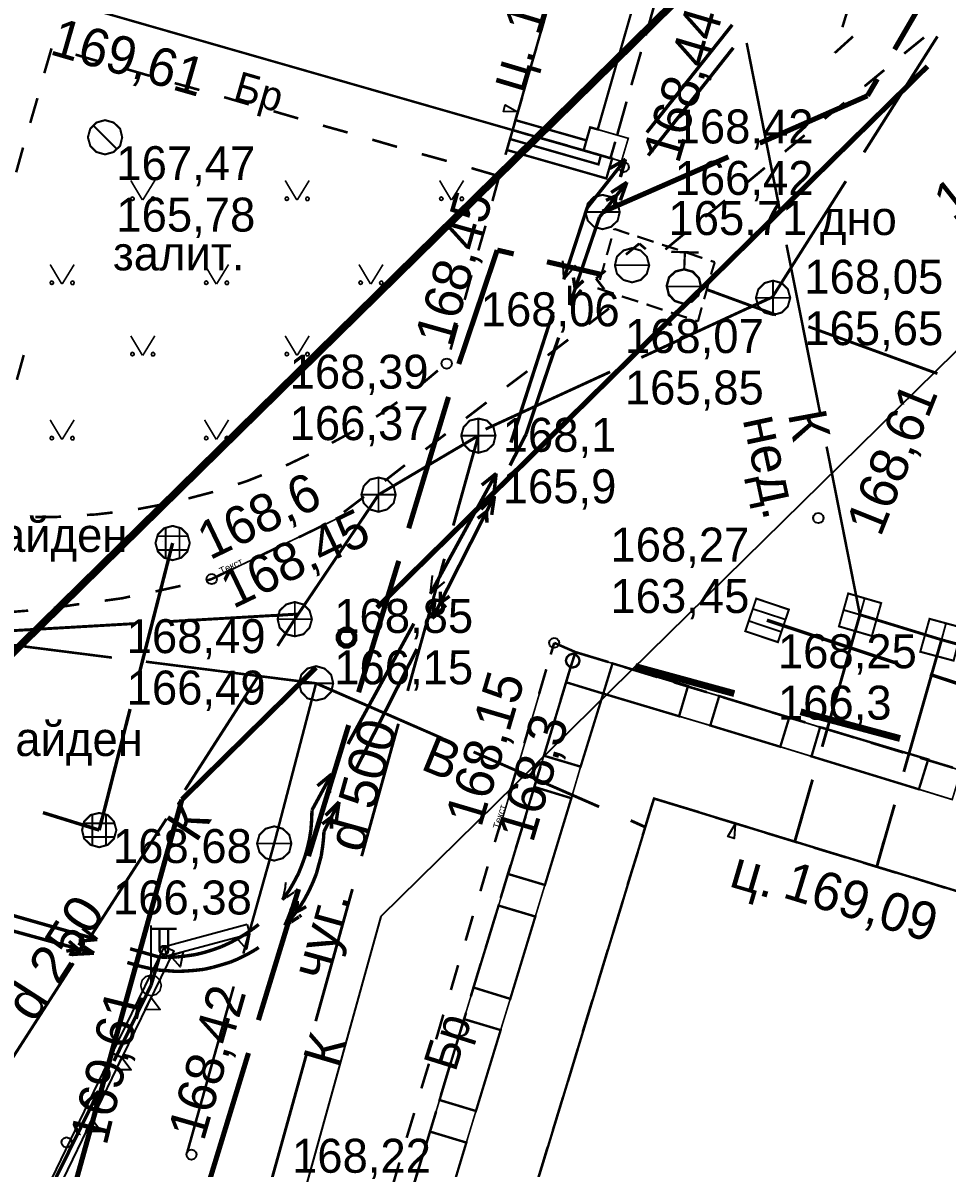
# Model space of a CAD drawing. Extents: x -2634 to -2115, y -2142 to -1393.
# Drawn here: x -2283.13 to -2256.2, y -1716.02 to -1682.63 of the extents above; entities that cross this region are included whole.
import ezdxf

# ---------------------------------------------------------------- set-up
doc = ezdxf.new("R2010")
doc.units = 0
doc.header["$MEASUREMENT"] = 0
for name, color, linetype in [('500_Геодез-Пункты_гео', 7, 'Continuous'), ('500_Дополн-Бордюры__п', 7, 'Continuous'), ('500_Дополн-Ступени__л', 7, 'Continuous'), ('500_Дороги-Проезжие_ч', 7, 'Continuous'), ('500_Линии_-Фонари_час', 7, 'Continuous'), ('500_Линии_-Электрокаб', 7, 'Continuous'), ('500_Объект-Опоры', 7, 'Continuous'), ('500_Растит-Газоны__са', 7, 'Continuous'), ('500_Рельеф-Высотные_о', 7, 'Continuous'), ('500_Рельеф-Подпорные_', 7, 'Continuous'), ('500_Строен-Дополнения', 7, 'Continuous'), ('500_Строен-Здания', 7, 'Continuous'), ('500_Строен-Отмостка_з', 7, 'Continuous'), ('500_Трубоп-Водопровод', 7, 'Continuous'), ('500_Трубоп-Канализаци', 7, 'Continuous'), ('500_Трубоп-Смотровые_', 7, 'Continuous'), ('500_Трубоп-Сооружения', 7, 'Continuous'), ('Красные_ли-Красные_ли', 7, 'Continuous'), ('Красные_ли-Линии_регу', 7, 'Continuous'), ('Красные_ли-Оси_улиц_к', 7, 'Continuous')]:
    doc.layers.add(name, color=color, linetype=linetype)
doc.styles.add('TARIAL', font='Arial')

# ---------------------------------------------------------------- blocks, each defined once
blk = doc.blocks.new('block_25')
at = {"layer": '500_Растит-Газоны__са', "color": 0, "const_width": 0.05}
for points in [[(2.35, 3.02), (2.69, 2.45)], [(2.7, 2.45), (3.05, 3.02)], [(0, 0.57), (0.34, 0)], [(0.35, 0), (0.7, 0.57)]]:
    blk.add_lwpolyline(points, dxfattribs=at)
for points in [[(2.4, 2.54), (2.42, 2.53), (2.44, 2.51), (2.45, 2.49), (2.44, 2.46), (2.42, 2.45), (2.4, 2.44), (2.37, 2.45), (2.36, 2.46), (2.35, 2.49), (2.36, 2.51), (2.37, 2.53)], [(3, 2.54), (3.02, 2.53), (3.04, 2.51), (3.05, 2.49), (3.04, 2.46), (3.02, 2.44), (3, 2.44), (2.97, 2.44), (2.96, 2.46), (2.95, 2.49), (2.96, 2.51), (2.97, 2.53)], [(0.05, 0.09), (0.07, 0.08), (0.09, 0.06), (0.1, 0.04), (0.09, 0.01), (0.07, 0), (0.05, -0.01), (0.02, 0), (0.01, 0.01), (0, 0.04), (0.01, 0.06), (0.02, 0.08)], [(0.65, 0.09), (0.68, 0.08), (0.69, 0.06), (0.7, 0.04), (0.69, 0.01), (0.68, -0.01), (0.65, -0.01), (0.63, -0.01), (0.61, 0.01), (0.6, 0.04), (0.61, 0.06), (0.63, 0.08)]]:
    blk.add_lwpolyline(points, close=True, dxfattribs=at)

msp = doc.modelspace()

# ---------------------------------------------------------------- linework, layer by layer
at = {"layer": '500_Геодез-Пункты_гео', "color": 0, "const_width": 0.07}
msp.add_lwpolyline([(-2267.11, -1701.03), (-2267.01, -1701.06), (-2266.94, -1701.13), (-2266.91, -1701.23), (-2266.94, -1701.33), (-2267.01, -1701.4), (-2267.11, -1701.43), (-2267.21, -1701.4), (-2267.28, -1701.33), (-2267.31, -1701.23), (-2267.28, -1701.13), (-2267.21, -1701.06)], close=True, dxfattribs=at)
at = {"layer": '500_Дополн-Бордюры__п', "color": 1, "const_width": 0.075}
for points in [[(-2259.03, -1682.04), (-2259.25, -1682.76)], [(-2259.47, -1683.51), (-2258.94, -1683.03)], [(-2257.45, -1683.53), (-2256.87, -1683.06)], [(-2282.3, -1683.38), (-2282.51, -1684.1)], [(-2259.46, -1683.48), (-2259.47, -1683.51)], [(-2280.88, -1683.77), (-2281.6, -1683.56)], [(-2279.43, -1684.18), (-2280.16, -1683.97)], [(-2258.6, -1684.48), (-2258.03, -1684.01)], [(-2277.99, -1684.59), (-2278.71, -1684.39)], [(-2258.61, -1684.48), (-2258.6, -1684.48)], [(-2282.71, -1684.83), (-2282.92, -1685.55)], [(-2276.55, -1685.01), (-2277.27, -1684.8)], [(-2259.77, -1685.43), (-2259.19, -1684.96)], [(-2275.11, -1685.42), (-2275.83, -1685.21)], [(-2273.67, -1685.83), (-2274.39, -1685.63)], [(-2268.86, -1685.76), (-2269.07, -1686.48)], [(-2272.23, -1686.25), (-2272.95, -1686.04)], [(-2260.93, -1686.39), (-2260.35, -1685.91)], [(-2283.13, -1686.27), (-2283.33, -1686.99)], [(-2270.78, -1686.66), (-2271.51, -1686.46)], [(-2269.34, -1687.08), (-2270.06, -1686.87)], [(-2262.09, -1687.34), (-2261.51, -1686.86)], [(-2269.25, -1687.1), (-2269.45, -1687.83)], [(-2263.25, -1688.29), (-2262.67, -1687.81)], [(-2269.65, -1688.55), (-2269.86, -1689.27)], [(-2264.41, -1689.24), (-2263.83, -1688.76)], [(-2265.56, -1689.39), (-2265.17, -1689.07)], [(-2265.17, -1689.07), (-2264.98, -1689.23)], [(-2266.43, -1690.09), (-2266.15, -1689.86)], [(-2270.06, -1689.99), (-2270.26, -1690.71)], [(-2266.19, -1690.4), (-2266.43, -1690.09)], [(-2266.65, -1691.42), (-2266.05, -1690.96)], [(-2270.47, -1691.44), (-2270.67, -1692.16)], [(-2267.84, -1692.33), (-2267.24, -1691.87)], [(-2283.11, -1692.32), (-2283.31, -1693.04)], [(-2271.04, -1692.77), (-2271.61, -1693.25)], [(-2269.03, -1693.24), (-2268.43, -1692.79)], [(-2272.22, -1693.69), (-2272.58, -1693.95)], [(-2270.22, -1694.16), (-2269.62, -1693.7)], [(-2272.58, -1693.95), (-2272.84, -1694.12)], [(-2273.47, -1694.52), (-2273.54, -1694.56)], [(-2273.54, -1694.56), (-2274.13, -1694.88)], [(-2271.4, -1695.07), (-2270.81, -1694.62)], [(-2274.8, -1695.22), (-2275.47, -1695.54)], [(-2272.59, -1695.99), (-2272, -1695.53)], [(-2276.17, -1695.82), (-2276.62, -1696)], [(-2276.62, -1696), (-2276.87, -1696.08)], [(-2277.7, -1696.34), (-2278.31, -1696.5)], [(-2277.59, -1696.31), (-2277.7, -1696.34)], [(-2273.78, -1696.9), (-2273.19, -1696.45)], [(-2279.04, -1696.67), (-2279.78, -1696.81)], [(-2282.17, -1697.04), (-2282.77, -1697.04)], [(-2282.02, -1697.03), (-2282.17, -1697.04)], [(-2281.04, -1696.97), (-2281.27, -1696.98)], [(-2280.52, -1696.91), (-2281.04, -1696.97)], [(-2275.09, -1697.63), (-2274.41, -1697.3)], [(-2276.44, -1698.28), (-2275.76, -1697.95)], [(-2277.8, -1698.9), (-2277.63, -1698.85)], [(-2277.63, -1698.85), (-2277.12, -1698.6)], [(-2279.27, -1699.21), (-2278.54, -1699.05)], [(-2280.75, -1699.48), (-2280.24, -1699.41)], [(-2280.24, -1699.41), (-2280.01, -1699.36)], [(-2283.72, -1699.83), (-2282.98, -1699.77)], [(-2282.23, -1699.69), (-2281.49, -1699.58)], [(-2267.65, -1700.71), (-2267.75, -1701.05)], [(-2267.66, -1700.77), (-2267.65, -1700.71)], [(-2267.03, -1700.98), (-2267.65, -1700.71)], [(-2267.65, -1700.71), (-2267.33, -1700.85)], [(-2268.09, -1702.2), (-2267.88, -1701.48)], [(-2268.52, -1703.64), (-2268.31, -1702.92)], [(-2268.95, -1705.08), (-2268.73, -1704.36)], [(-2269.38, -1706.52), (-2269.16, -1705.8)], [(-2269.8, -1707.95), (-2269.59, -1707.23)], [(-2270.23, -1709.39), (-2270.02, -1708.67)], [(-2270.66, -1710.83), (-2270.45, -1710.11)], [(-2271.09, -1712.27), (-2270.88, -1711.55)], [(-2271.52, -1713.7), (-2271.3, -1712.98)], [(-2271.95, -1715.14), (-2271.73, -1714.42)], [(-2272.37, -1716.58), (-2272.16, -1715.86)]]:
    msp.add_lwpolyline(points, dxfattribs=at)
at = {"layer": '500_Дополн-Бордюры__п', "color": 0, "const_width": 0.07}
for points in [[(-2265.95, -1701.31), (-2263.75, -1701.97), (-2264.01, -1702.85), (-2266.22, -1702.19)], [(-2266.88, -1704.32), (-2267.95, -1704), (-2267.3, -1701.86), (-2266.22, -1702.19)], [(-2260.8, -1702.89), (-2261.06, -1703.74), (-2263.1, -1703.12), (-2262.84, -1702.26)], [(-2259.9, -1703.17), (-2256.75, -1704.11), (-2257.02, -1704.98), (-2260.15, -1704.02)], [(-2268.99, -1707.45), (-2268.23, -1704.91), (-2267.15, -1705.24), (-2267.92, -1707.77)], [(-2268.93, -1711.09), (-2270, -1710.76), (-2269.27, -1708.37), (-2268.2, -1708.69)], [(-2269.93, -1714.36), (-2270.99, -1714.04), (-2270.28, -1711.68), (-2269.21, -1712)], [(-2270.88, -1717.5), (-2271.94, -1717.18), (-2271.27, -1714.96), (-2270.21, -1715.28)]]:
    msp.add_lwpolyline(points, close=True, dxfattribs=at)
at = {"layer": '500_Дополн-Ступени__л', "color": 0, "const_width": 0.07}
for points in [[(-2266.71, -1686.06), (-2268.78, -1685.47), (-2268.86, -1685.76), (-2266.79, -1686.35)], [(-2268.86, -1685.76), (-2266.29, -1686.5), (-2266.36, -1686.76), (-2268.94, -1686.02)], [(-2266.29, -1686.5), (-2265.96, -1686.59), (-2266.13, -1687.17), (-2269.03, -1686.34), (-2268.94, -1686.02), (-2266.36, -1686.76)]]:
    msp.add_lwpolyline(points, close=True, dxfattribs=at)
at = {"layer": '500_Линии_-Фонари_час', "color": 0, "const_width": 0.065}
for points in [[(-2279.4, -1710.7), (-2279.4, -1708.95)], [(-2278.65, -1709.05), (-2279.4, -1709.05)], [(-2279.15, -1709.7), (-2279.15, -1709.05)], [(-2278.9, -1709.7), (-2278.9, -1709.05)], [(-2279.15, -1709.67), (-2279.15, -1709.55)], [(-2278.9, -1709.67), (-2278.9, -1709.55)], [(-2278.9, -1709.67), (-2278.9, -1709.55)], [(-2279.15, -1709.65), (-2279.15, -1709.65)]]:
    msp.add_lwpolyline(points, dxfattribs=at)
at = {"layer": '500_Линии_-Фонари_час', "color": 0, "const_width": 0.07}
msp.add_lwpolyline([(-2279.15, -1709.67), (-2279.13, -1709.61), (-2279.08, -1709.56), (-2279.02, -1709.55), (-2278.96, -1709.56), (-2278.91, -1709.61), (-2278.9, -1709.67), (-2278.91, -1709.74), (-2278.96, -1709.78), (-2279.02, -1709.8), (-2279.08, -1709.78), (-2279.13, -1709.74)], close=True, dxfattribs=at)
at = {"layer": '500_Линии_-Электрокаб', "color": 1}
for points, const_width in [([(-2264.95, -1685.83), (-2262.46, -1682.69)], 0.1), ([(-2266.69, -1688.03), (-2265.57, -1686.61)], 0.1), ([(-2266.03, -1686.88), (-2265.57, -1686.61)], 0.1), ([(-2265.72, -1687.13), (-2265.57, -1686.61)], 0.1), ([(-2267.37, -1690.11), (-2266.69, -1688.03)], 0.1), ([(-2267.37, -1690.11), (-2267.4, -1689.57)], 0.06), ([(-2267.37, -1690.11), (-2267.02, -1689.7)], 0.06), ([(-2268.91, -1694.87), (-2267.68, -1691.06)], 0.1), ([(-2271.26, -1699.28), (-2269.34, -1695.77)], 0.1), ([(-2269.76, -1696.11), (-2269.34, -1695.77)], 0.1), ([(-2269.4, -1696.3), (-2269.34, -1695.77)], 0.1), ([(-2271.26, -1699.28), (-2271.2, -1698.74)], 0.06), ([(-2271.26, -1699.28), (-2270.84, -1698.93)], 0.06), ([(-2273.66, -1703.66), (-2271.74, -1700.15)], 0.1), ([(-2274.71, -1705.59), (-2274.14, -1704.54)], 0.1), ([(-2274.55, -1704.88), (-2274.14, -1704.54)], 0.1), ([(-2274.2, -1705.08), (-2274.14, -1704.54)], 0.1), ([(-2274.74, -1706.16), (-2274.72, -1705.89)], 0.1), ([(-2274.72, -1705.89), (-2274.71, -1705.63)], 0.1), ([(-2274.71, -1705.63), (-2274.71, -1705.59)], 0.1), ([(-2274.78, -1706.42), (-2274.74, -1706.16)], 0.1), ([(-2274.84, -1706.68), (-2274.78, -1706.42)], 0.1), ([(-2274.91, -1706.93), (-2274.84, -1706.68)], 0.1), ([(-2275.1, -1707.43), (-2275, -1707.18)], 0.1), ([(-2275, -1707.18), (-2274.91, -1706.93)], 0.1), ([(-2275.22, -1707.66), (-2275.1, -1707.43)], 0.1), ([(-2275.54, -1708.09), (-2275.48, -1707.81)], 0.06), ([(-2275.5, -1708.11), (-2275.35, -1707.89)], 0.1), ([(-2275.49, -1707.82), (-2275.47, -1707.69)], 0.06), ([(-2275.35, -1707.89), (-2275.22, -1707.66)], 0.1), ([(-2275.22, -1707.97), (-2275.12, -1707.89)], 0.06), ([(-2275.57, -1708.2), (-2275.5, -1708.11)], 0.1), ([(-2275.57, -1708.2), (-2275.54, -1708.09)], 0.06), ([(-2275.57, -1708.2), (-2275.47, -1708.14)], 0.06), ([(-2275.46, -1708.14), (-2275.23, -1707.98)], 0.06), ([(-2284.82, -1708.26), (-2280.97, -1709.36)], 0.1), ([(-2276.43, -1709.05), (-2276.26, -1708.92)], 0.1), ([(-2281.4, -1709.03), (-2280.97, -1709.36)], 0.1), ([(-2276.88, -1709.34), (-2276.65, -1709.2)], 0.1), ([(-2276.65, -1709.2), (-2276.43, -1709.05)], 0.1), ([(-2281.51, -1709.41), (-2280.97, -1709.36)], 0.1), ([(-2277.6, -1709.66), (-2277.35, -1709.57)], 0.1), ([(-2277.35, -1709.57), (-2277.11, -1709.46)], 0.1), ([(-2277.11, -1709.46), (-2276.88, -1709.34)], 0.1), ([(-2280.01, -1709.63), (-2279.17, -1709.87)], 0.1), ([(-2279.4, -1710.7), (-2279.15, -1709.85)], 0.1), ([(-2279.15, -1709.85), (-2279.29, -1710.33)], 0.06), ([(-2279.17, -1709.87), (-2278.91, -1709.88)], 0.1), ([(-2278.91, -1709.88), (-2278.64, -1709.87)], 0.1), ([(-2278.64, -1709.87), (-2278.38, -1709.84)], 0.1), ([(-2278.38, -1709.84), (-2278.11, -1709.8)], 0.1), ([(-2278.11, -1709.8), (-2277.86, -1709.74)], 0.1), ([(-2277.86, -1709.74), (-2277.6, -1709.66)], 0.1), ([(-2280.48, -1712.9), (-2279.4, -1710.7)], 0.1), ([(-2282.7, -1717.38), (-2280.93, -1713.79)], 0.1), ([(-2281.33, -1714.15), (-2280.93, -1713.79)], 0.1), ([(-2280.97, -1714.33), (-2280.93, -1713.79)], 0.1)]:
    msp.add_lwpolyline(points, dxfattribs=dict(at, const_width=const_width))
at = {"layer": '500_Линии_-Электрокаб', "color": 12, "const_width": 0.1}
for points in [[(-2264.91, -1686.5), (-2262.43, -1683.36)], [(-2266.33, -1688.3), (-2265.53, -1687.28)], [(-2265.99, -1687.58), (-2265.53, -1687.28)], [(-2265.72, -1687.81), (-2265.53, -1687.28)], [(-2266.14, -1687.81), (-2265.84, -1687.67)], [(-2265.9, -1688), (-2265.84, -1687.67)], [(-2267.2, -1690.86), (-2266.33, -1688.3)], [(-2267.04, -1690.38), (-2267.09, -1690.06)], [(-2267.04, -1690.38), (-2266.8, -1690.15)], [(-2267.2, -1690.86), (-2267.2, -1690.3)], [(-2267.2, -1690.86), (-2266.86, -1690.42)], [(-2268.47, -1694.63), (-2267.52, -1691.81)], [(-2268.94, -1695.54), (-2268.47, -1694.63)], [(-2271.2, -1700), (-2269.39, -1696.43)], [(-2269.78, -1696.82), (-2269.39, -1696.43)], [(-2269.47, -1696.98), (-2269.39, -1696.43)], [(-2269.88, -1697.08), (-2269.62, -1696.88)], [(-2269.61, -1697.21), (-2269.62, -1696.88)], [(-2270.97, -1699.54), (-2270.97, -1699.22)], [(-2271.2, -1700), (-2271.12, -1699.45)], [(-2270.97, -1699.55), (-2270.7, -1699.35)], [(-2271.2, -1700), (-2270.8, -1699.61)], [(-2273.46, -1704.46), (-2271.65, -1700.89)], [(-2274.36, -1706.21), (-2273.92, -1705.35)], [(-2274.31, -1705.74), (-2273.92, -1705.35)], [(-2274, -1705.9), (-2273.92, -1705.35)], [(-2274.41, -1705.99), (-2274.14, -1705.79)], [(-2274.14, -1706.13), (-2274.14, -1705.79)], [(-2274.37, -1706.4), (-2274.36, -1706.21)], [(-2274.4, -1706.66), (-2274.37, -1706.4)], [(-2274.44, -1706.93), (-2274.4, -1706.66)], [(-2274.58, -1707.44), (-2274.51, -1707.18)], [(-2274.51, -1707.18), (-2274.44, -1706.93)], [(-2274.68, -1707.69), (-2274.58, -1707.44)], [(-2274.79, -1707.93), (-2274.68, -1707.69)], [(-2275.14, -1708.33), (-2275.14, -1708.24)], [(-2275.05, -1708.39), (-2274.91, -1708.16)], [(-2274.91, -1708.16), (-2274.79, -1707.93)], [(-2275.42, -1708.77), (-2275.32, -1708.51)], [(-2275.33, -1708.52), (-2275.3, -1708.44)], [(-2275.21, -1708.61), (-2275.05, -1708.39)], [(-2275.17, -1708.56), (-2275.14, -1708.33)], [(-2275.17, -1708.56), (-2274.96, -1708.45)], [(-2274.96, -1708.45), (-2274.88, -1708.4)], [(-2284.92, -1708.7), (-2281.06, -1709.76)], [(-2275.5, -1708.95), (-2275.42, -1708.77)], [(-2275.5, -1708.95), (-2275.37, -1708.81)], [(-2275.5, -1708.95), (-2275.33, -1708.85)], [(-2275.37, -1708.81), (-2275.21, -1708.61)], [(-2275.32, -1708.85), (-2275.09, -1708.7)], [(-2275.08, -1708.69), (-2275.02, -1708.65)], [(-2281.79, -1709.41), (-2281.54, -1709.63)], [(-2281.52, -1709.46), (-2281.06, -1709.76)], [(-2281.87, -1709.7), (-2281.54, -1709.63)], [(-2281.62, -1709.79), (-2281.06, -1709.76)], [(-2277.09, -1710.02), (-2276.85, -1709.92)], [(-2276.85, -1709.92), (-2276.61, -1709.8)], [(-2276.61, -1709.8), (-2276.38, -1709.67)], [(-2276.38, -1709.67), (-2276.26, -1709.59)], [(-2280.09, -1710.03), (-2279.71, -1710.14)], [(-2279.71, -1710.14), (-2279.45, -1710.2)], [(-2279.45, -1710.2), (-2279.19, -1710.25)], [(-2279.19, -1710.25), (-2278.92, -1710.27)], [(-2278.13, -1710.26), (-2277.86, -1710.23)], [(-2277.86, -1710.23), (-2277.6, -1710.17)], [(-2277.6, -1710.17), (-2277.35, -1710.1)], [(-2277.35, -1710.1), (-2277.09, -1710.02)], [(-2278.92, -1710.27), (-2278.66, -1710.29)], [(-2278.66, -1710.29), (-2278.39, -1710.28)], [(-2278.39, -1710.28), (-2278.13, -1710.26)]]:
    msp.add_lwpolyline(points, dxfattribs=at)
at = {"layer": '500_Объект-Опоры', "color": 0, "const_width": 0.05}
for points in [[(-2265.69, -1686.67), (-2265.49, -1686), (-2266.6, -1685.68), (-2266.79, -1686.35)], [(-2267.03, -1700.98), (-2265.95, -1701.31), (-2266.22, -1702.19), (-2267.3, -1701.86)], [(-2263.1, -1703.12), (-2264.01, -1702.85), (-2263.75, -1701.99), (-2262.84, -1702.26)], [(-2260.15, -1704.02), (-2261.06, -1703.74), (-2260.8, -1702.89), (-2259.9, -1703.17)], [(-2267.95, -1704), (-2266.88, -1704.32), (-2267.15, -1705.24), (-2268.23, -1704.91), (-2268.19, -1704.78)], [(-2257.02, -1704.98), (-2256.76, -1704.14), (-2255.79, -1704.43), (-2256.05, -1705.28)], [(-2268.99, -1707.45), (-2267.92, -1707.77), (-2268.2, -1708.69), (-2269.27, -1708.37)], [(-2270, -1710.76), (-2268.93, -1711.09), (-2269.21, -1712), (-2270.28, -1711.68)], [(-2270.99, -1714.04), (-2269.93, -1714.36), (-2270.21, -1715.28), (-2271.27, -1714.96)]]:
    msp.add_lwpolyline(points, close=True, dxfattribs=at)
at = {"layer": '500_Объект-Опоры', "color": 1, "const_width": 0.05}
msp.add_lwpolyline([(-2279.4, -1710.4), (-2279.25, -1710.44), (-2279.14, -1710.55), (-2279.1, -1710.7), (-2279.14, -1710.85), (-2279.25, -1710.96), (-2279.4, -1711), (-2279.55, -1710.96), (-2279.66, -1710.85), (-2279.7, -1710.7), (-2279.66, -1710.55), (-2279.55, -1710.44)], close=True, dxfattribs=at)
at = {"layer": '500_Рельеф-Высотные_о', "color": 0}
for points in [[(-2268.72, -1685.23), (-2269.13, -1685.22), (-2269.08, -1685.02)], [(-2265.62, -1686.69), (-2265.55, -1686.71), (-2265.49, -1686.76), (-2265.47, -1686.84), (-2265.49, -1686.91), (-2265.55, -1686.97), (-2265.62, -1686.99), (-2265.7, -1686.97), (-2265.75, -1686.91), (-2265.77, -1686.84), (-2265.75, -1686.76), (-2265.7, -1686.71)], [(-2270.78, -1692.42), (-2270.71, -1692.44), (-2270.65, -1692.49), (-2270.63, -1692.57), (-2270.65, -1692.64), (-2270.71, -1692.7), (-2270.78, -1692.72), (-2270.86, -1692.7), (-2270.91, -1692.64), (-2270.93, -1692.57), (-2270.91, -1692.49), (-2270.86, -1692.44)], [(-2259.95, -1696.92), (-2259.88, -1696.94), (-2259.82, -1697), (-2259.8, -1697.07), (-2259.82, -1697.15), (-2259.88, -1697.2), (-2259.95, -1697.22), (-2260.03, -1697.2), (-2260.08, -1697.15), (-2260.1, -1697.07), (-2260.08, -1697), (-2260.03, -1696.94)], [(-2277.63, -1698.7), (-2277.56, -1698.72), (-2277.5, -1698.78), (-2277.48, -1698.85), (-2277.5, -1698.93), (-2277.56, -1698.98), (-2277.63, -1699), (-2277.71, -1698.98), (-2277.76, -1698.93), (-2277.78, -1698.85), (-2277.76, -1698.78), (-2277.71, -1698.72)], [(-2267.65, -1700.56), (-2267.57, -1700.58), (-2267.52, -1700.64), (-2267.5, -1700.71), (-2267.52, -1700.79), (-2267.57, -1700.84), (-2267.65, -1700.86), (-2267.72, -1700.84), (-2267.78, -1700.79), (-2267.8, -1700.71), (-2267.78, -1700.64), (-2267.72, -1700.58)], [(-2262.38, -1706), (-2262.4, -1706.41), (-2262.59, -1706.36)], [(-2281.86, -1715.12), (-2281.79, -1715.15), (-2281.73, -1715.2), (-2281.71, -1715.27), (-2281.73, -1715.35), (-2281.79, -1715.4), (-2281.86, -1715.42), (-2281.94, -1715.4), (-2281.99, -1715.35), (-2282.01, -1715.27), (-2281.99, -1715.2), (-2281.94, -1715.15)], [(-2278.22, -1715.48), (-2278.15, -1715.5), (-2278.09, -1715.56), (-2278.07, -1715.63), (-2278.09, -1715.71), (-2278.15, -1715.76), (-2278.22, -1715.78), (-2278.3, -1715.76), (-2278.35, -1715.71), (-2278.37, -1715.63), (-2278.35, -1715.56), (-2278.3, -1715.5)]]:
    msp.add_lwpolyline(points, close=True, dxfattribs=at)
at = {"layer": '500_Рельеф-Высотные_о', "color": 0, "const_width": 0.05}
for points in [[(-2277.35, -1698.72), (-2273.57, -1696.89)], [(-2269.25, -1706.15), (-2268.06, -1702.12)]]:
    msp.add_lwpolyline(points, dxfattribs=at)
at = {"layer": '500_Рельеф-Подпорные_', "color": 0}
for points in [[(-2276.6, -1708.91), (-2276.53, -1709.2), (-2278.93, -1709.85), (-2279.01, -1709.56)], [(-2276.53, -1709.2), (-2276.62, -1709.64), (-2276.91, -1709.31)], [(-2279.01, -1709.56), (-2278.74, -1709.69), (-2280.25, -1712.8), (-2280.52, -1712.67)], [(-2278.46, -1709.72), (-2278.55, -1710.16), (-2278.84, -1709.83)], [(-2279.4, -1711.05), (-2279.13, -1711.4), (-2279.57, -1711.41)], [(-2280.52, -1712.67), (-2280.25, -1712.8), (-2282.84, -1718.16), (-2283.11, -1718.03)], [(-2280.25, -1712.8), (-2279.98, -1713.16), (-2280.42, -1713.16)], [(-2281.12, -1714.6), (-2280.85, -1714.96), (-2281.3, -1714.96)]]:
    msp.add_lwpolyline(points, close=True, dxfattribs=at)
at = {"layer": '500_Строен-Дополнения', "color": 0, "const_width": 0.07}
msp.add_lwpolyline([(-2268.78, -1685.47), (-2263.26, -1666.25), (-2260.97, -1666.9), (-2261.15, -1667.52), (-2261.37, -1667.46), (-2261.56, -1668.13), (-2261.34, -1668.19), (-2263.04, -1674.11), (-2263.26, -1674.05), (-2263.45, -1674.72), (-2263.23, -1674.79), (-2264.68, -1679.84), (-2264.9, -1679.78), (-2265.1, -1680.45), (-2264.88, -1680.51), (-2266.38, -1685.74), (-2266.6, -1685.68), (-2266.71, -1686.06)], close=True, dxfattribs=at)
at = {"layer": '500_Строен-Здания', "color": 0, "const_width": 0.07}
for points in [[(-2283.25, -1681.63), (-2277.89, -1662.97), (-2262.9, -1655.62), (-2260.22, -1655.67), (-2268.86, -1685.76)], [(-2305.69, -1839.75), (-2296.43, -1809.31), (-2296.37, -1809.15), (-2273.6, -1734.35), (-2264.74, -1705.25), (-2250.02, -1709.75), (-2170.67, -1734), (-2204.78, -1846.48), (-2205.99, -1850.46), (-2211.31, -1867.98)]]:
    msp.add_lwpolyline(points, close=True, dxfattribs=at)
at = {"layer": '500_Строен-Здания', "color": 0, "const_width": 0.075}
for points in [[(-2268.03, -1682.88), (-2267.76, -1681.91)], [(-2264.71, -1682.04), (-2264.98, -1683)], [(-2268.45, -1684.32), (-2268.17, -1683.36)], [(-2265.12, -1683.48), (-2265.4, -1684.45)], [(-2268.86, -1685.76), (-2268.58, -1684.8)], [(-2265.54, -1684.93), (-2265.81, -1685.89)], [(-2268.86, -1685.76), (-2268.73, -1685.29)], [(-2268.68, -1685.81), (-2268.86, -1685.76)], [(-2268.86, -1685.76), (-2268.38, -1685.9)], [(-2267.24, -1686.22), (-2268.2, -1685.95)], [(-2266.01, -1686.58), (-2265.87, -1686.1)], [(-2266.01, -1686.58), (-2266.76, -1686.36)], [(-2266.01, -1686.58), (-2266.48, -1686.44)], [(-2265.95, -1686.37), (-2266.01, -1686.58)], [(-2267.03, -1700.98), (-2267.18, -1701.45)], [(-2267.03, -1700.98), (-2266.07, -1701.27)], [(-2267.03, -1700.98), (-2266.57, -1701.12)], [(-2267.47, -1702.41), (-2267.18, -1701.45)], [(-2265.59, -1701.42), (-2264.64, -1701.71)], [(-2264.16, -1701.86), (-2263.2, -1702.15)], [(-2262.72, -1702.3), (-2261.77, -1702.59)], [(-2267.9, -1703.84), (-2267.61, -1702.88)], [(-2261.29, -1702.74), (-2260.33, -1703.03)], [(-2259.86, -1703.18), (-2258.9, -1703.47)], [(-2258.42, -1703.62), (-2257.47, -1703.91)], [(-2256.99, -1704.06), (-2256.03, -1704.35)], [(-2268.34, -1705.28), (-2268.05, -1704.32)], [(-2265.07, -1706.32), (-2264.78, -1705.37)], [(-2264.74, -1705.25), (-2264.89, -1705.73)], [(-2264.74, -1705.25), (-2264.28, -1705.39)], [(-2264.38, -1705.36), (-2263.42, -1705.65)], [(-2268.77, -1706.71), (-2268.48, -1705.76)], [(-2262.95, -1705.8), (-2261.99, -1706.09)], [(-2261.51, -1706.24), (-2260.56, -1706.53)], [(-2265.51, -1707.76), (-2265.21, -1706.8)], [(-2260.08, -1706.68), (-2259.12, -1706.97)], [(-2269.21, -1708.15), (-2268.92, -1707.19)], [(-2258.64, -1707.12), (-2257.69, -1707.41)], [(-2257.21, -1707.55), (-2256.25, -1707.85)], [(-2265.94, -1709.19), (-2265.65, -1708.24)], [(-2269.64, -1709.58), (-2269.35, -1708.63)], [(-2266.38, -1710.63), (-2266.09, -1709.67)], [(-2270.08, -1711.02), (-2269.79, -1710.06)], [(-2266.82, -1712.06), (-2266.53, -1711.11)], [(-2270.51, -1712.45), (-2270.22, -1711.5)], [(-2267.25, -1713.5), (-2266.96, -1712.54)], [(-2270.95, -1713.89), (-2270.66, -1712.93)], [(-2267.69, -1714.93), (-2267.4, -1713.98)], [(-2271.38, -1715.33), (-2271.09, -1714.37)], [(-2268.13, -1716.37), (-2267.84, -1715.41)], [(-2271.82, -1716.76), (-2271.53, -1715.8)]]:
    msp.add_lwpolyline(points, dxfattribs=at)
at = {"layer": '500_Трубоп-Водопровод', "color": 94}
for points, const_width in [([(-2257.73, -1683.41), (-2255.72, -1679.95)], 0.15), ([(-2258.52, -1684.76), (-2258.23, -1684.27)], 0.15), ([(-2261.66, -1686.14), (-2258.52, -1684.76)], 0.15), ([(-2266.24, -1688.15), (-2262.57, -1686.54)], 0.15), ([(-2270.43, -1692.58), (-2269.31, -1689.26)], 0.15), ([(-2269.31, -1689.26), (-2268.83, -1689.37)], 0.15), ([(-2267.86, -1689.6), (-2266.27, -1689.97)], 0.15), ([(-2266.27, -1689.97), (-2266.62, -1689.89)], 0.15), ([(-2261.18, -1691.15), (-2263.2, -1690.41)], 0.085), ([(-2263.2, -1690.41), (-2262.97, -1690.49)], 0.085), ([(-2256.48, -1692.86), (-2260.24, -1691.49)], 0.085), ([(-2271.89, -1697.37), (-2270.73, -1693.54)], 0.15), ([(-2273.35, -1702.15), (-2272.18, -1698.32)], 0.15), ([(-2280.54, -1701.14), (-2285.5, -1700.51)], 0.075), ([(-2274.59, -1701.89), (-2279.55, -1701.26)], 0.075), ([(-2275.81, -1706.56), (-2274.59, -1701.89)], 0.075), ([(-2274.59, -1701.89), (-2274.78, -1702.62)], 0.075), ([(-2274.59, -1701.89), (-2270.92, -1703.49)], 0.085), ([(-2274.81, -1706.93), (-2273.64, -1703.11)], 0.15), ([(-2270, -1703.89), (-2266.34, -1705.49)], 0.085), ([(-2265.42, -1705.89), (-2265, -1706.08)], 0.085), ([(-2265, -1706.08), (-2265.22, -1705.98)], 0.085), ([(-2276.71, -1709.77), (-2275.81, -1706.56)], 0.075), ([(-2275.81, -1706.56), (-2276.01, -1707.28)], 0.075), ([(-2276.27, -1711.71), (-2275.1, -1707.89)], 0.15), ([(-2278.34, -1715.55), (-2276.99, -1710.73)], 0.075), ([(-2277.73, -1716.5), (-2276.56, -1712.67)], 0.15)]:
    msp.add_lwpolyline(points, dxfattribs=dict(at, const_width=const_width))
at = {"layer": '500_Трубоп-Канализаци', "color": 34}
for points, const_width in [([(-2258.62, -1686.41), (-2256.48, -1683.03)], 0.085), ([(-2261.07, -1688.12), (-2262.04, -1683.22)], 0.075), ([(-2261.29, -1690.63), (-2259.15, -1687.25)], 0.085), ([(-2259.9, -1694.01), (-2260.88, -1689.1)], 0.075), ([(-2265.11, -1692.39), (-2261.48, -1690.71)], 0.085), ([(-2261.29, -1690.63), (-2261.97, -1690.94)], 0.085), ([(-2269.65, -1694.48), (-2266.02, -1692.81)], 0.085), ([(-2272.77, -1696.39), (-2269.86, -1694.67)], 0.085), ([(-2270.59, -1697.29), (-2269.86, -1694.67)], 0.085), ([(-2269.86, -1694.67), (-2270.5, -1695.05)], 0.085), ([(-2269.86, -1694.67), (-2270.06, -1695.39)], 0.085), ([(-2258.74, -1699.89), (-2259.71, -1694.99)], 0.075), ([(-2272.77, -1696.39), (-2273.18, -1697.01)], 0.085), ([(-2275.21, -1700.02), (-2272.98, -1696.71)], 0.085), ([(-2271.92, -1702.11), (-2270.85, -1698.26)], 0.085), ([(-2278.89, -1700.09), (-2275.11, -1699.87)], 0.085), ([(-2275.11, -1699.87), (-2275.86, -1699.92)], 0.085), ([(-2258.74, -1699.89), (-2259.84, -1703.74)], 0.085), ([(-2258.74, -1699.89), (-2256.36, -1700.62)], 0.085), ([(-2283.88, -1700.38), (-2279.88, -1700.15)], 0.085), ([(-2275.71, -1700.8), (-2275.21, -1700.02)], 0.085), ([(-2275.21, -1700.02), (-2275.62, -1700.66)], 0.085), ([(-2256.36, -1700.62), (-2257.08, -1700.4)], 0.085), ([(-2256.36, -1700.62), (-2257.46, -1704.47)], 0.085), ([(-2253.5, -1701.4), (-2256.36, -1700.62)], 0.085), ([(-2256.36, -1700.62), (-2255.64, -1700.82)], 0.085), ([(-2278.41, -1705), (-2276.25, -1701.64)], 0.085), ([(-2273.26, -1706.93), (-2272.19, -1703.07)], 0.085), ([(-2260.12, -1704.7), (-2260.64, -1706.51)], 0.085), ([(-2257.73, -1705.43), (-2258.24, -1707.21)], 0.085), ([(-2281.12, -1709.21), (-2278.95, -1705.84)], 0.085), ([(-2260.64, -1706.51), (-2260.43, -1705.79)], 0.085), ([(-2258.24, -1707.21), (-2258.04, -1706.49)], 0.085), ([(-2274.6, -1711.74), (-2273.53, -1707.89)], 0.085), ([(-2283.82, -1713.41), (-2281.66, -1710.05)], 0.085), ([(-2275.94, -1716.56), (-2274.87, -1712.71)], 0.085)]:
    msp.add_lwpolyline(points, dxfattribs=dict(at, const_width=const_width))
at = {"layer": '500_Трубоп-Канализаци', "color": 32, "const_width": 0.1}
for points in [[(-2278.77, -1697.8), (-2279.76, -1701.67)], [(-2261.45, -1700.05), (-2257.65, -1701.31)], [(-2256.7, -1701.63), (-2252.9, -1702.88)], [(-2280.01, -1702.64), (-2280.91, -1706.17)], [(-2282.55, -1705.66), (-2280.91, -1706.17)], [(-2280.91, -1706.17), (-2280.83, -1705.83)], [(-2280.91, -1706.17), (-2281.25, -1706.06)]]:
    msp.add_lwpolyline(points, dxfattribs=at)
at = {"layer": '500_Трубоп-Смотровые_', "color": 0, "const_width": 0.06}
for points in [[(-2280.74, -1685.47), (-2280.49, -1685.54), (-2280.3, -1685.72), (-2280.24, -1685.97), (-2280.3, -1686.22), (-2280.49, -1686.4), (-2280.74, -1686.47), (-2280.99, -1686.4), (-2281.17, -1686.22), (-2281.24, -1685.97), (-2281.17, -1685.72), (-2280.99, -1685.54)], [(-2266.24, -1687.65), (-2265.99, -1687.71), (-2265.8, -1687.9), (-2265.74, -1688.15), (-2265.8, -1688.4), (-2265.99, -1688.58), (-2266.24, -1688.65), (-2266.49, -1688.58), (-2266.67, -1688.4), (-2266.74, -1688.15), (-2266.67, -1687.9), (-2266.49, -1687.71)], [(-2265.38, -1689.2), (-2265.13, -1689.27), (-2264.95, -1689.45), (-2264.88, -1689.7), (-2264.95, -1689.95), (-2265.13, -1690.13), (-2265.38, -1690.2), (-2265.63, -1690.13), (-2265.82, -1689.95), (-2265.88, -1689.7), (-2265.82, -1689.45), (-2265.63, -1689.27)], [(-2263.87, -1689.82), (-2263.62, -1689.89), (-2263.44, -1690.07), (-2263.37, -1690.32), (-2263.44, -1690.57), (-2263.62, -1690.75), (-2263.87, -1690.82), (-2264.12, -1690.75), (-2264.31, -1690.57), (-2264.37, -1690.32), (-2264.31, -1690.07), (-2264.12, -1689.89)], [(-2261.27, -1690.15), (-2261.02, -1690.22), (-2260.84, -1690.4), (-2260.77, -1690.65), (-2260.84, -1690.9), (-2261.02, -1691.08), (-2261.27, -1691.15), (-2261.52, -1691.08), (-2261.7, -1690.9), (-2261.77, -1690.65), (-2261.7, -1690.4), (-2261.52, -1690.22)], [(-2269.86, -1694.17), (-2269.61, -1694.23), (-2269.42, -1694.42), (-2269.36, -1694.67), (-2269.42, -1694.92), (-2269.61, -1695.1), (-2269.86, -1695.17), (-2270.11, -1695.1), (-2270.29, -1694.92), (-2270.36, -1694.67), (-2270.29, -1694.42), (-2270.11, -1694.23)], [(-2272.77, -1695.89), (-2272.52, -1695.95), (-2272.33, -1696.14), (-2272.27, -1696.39), (-2272.33, -1696.64), (-2272.52, -1696.82), (-2272.77, -1696.89), (-2273.02, -1696.82), (-2273.2, -1696.64), (-2273.27, -1696.39), (-2273.2, -1696.14), (-2273.02, -1695.95)], [(-2278.77, -1697.3), (-2278.52, -1697.37), (-2278.34, -1697.55), (-2278.27, -1697.8), (-2278.34, -1698.05), (-2278.52, -1698.23), (-2278.77, -1698.3), (-2279.02, -1698.23), (-2279.2, -1698.05), (-2279.27, -1697.8), (-2279.2, -1697.55), (-2279.02, -1697.37)], [(-2275.21, -1699.52), (-2274.96, -1699.59), (-2274.78, -1699.77), (-2274.71, -1700.02), (-2274.78, -1700.27), (-2274.96, -1700.46), (-2275.21, -1700.52), (-2275.46, -1700.46), (-2275.65, -1700.27), (-2275.71, -1700.02), (-2275.65, -1699.77), (-2275.46, -1699.59)], [(-2262.08, -1700.37), (-2261.76, -1699.42), (-2260.81, -1699.74), (-2261.13, -1700.69)], [(-2259.08, -1699.27), (-2258.12, -1699.55), (-2258.39, -1700.51), (-2259.35, -1700.23)], [(-2256.98, -1700.97), (-2256.71, -1700.01), (-2255.75, -1700.27), (-2256.01, -1701.23)], [(-2274.59, -1701.39), (-2274.34, -1701.46), (-2274.15, -1701.64), (-2274.09, -1701.89), (-2274.15, -1702.14), (-2274.34, -1702.33), (-2274.59, -1702.39), (-2274.84, -1702.33), (-2275.02, -1702.14), (-2275.09, -1701.89), (-2275.02, -1701.64), (-2274.84, -1701.46)], [(-2280.91, -1705.67), (-2280.66, -1705.73), (-2280.48, -1705.92), (-2280.41, -1706.17), (-2280.48, -1706.42), (-2280.66, -1706.6), (-2280.91, -1706.67), (-2281.16, -1706.6), (-2281.35, -1706.42), (-2281.41, -1706.17), (-2281.35, -1705.92), (-2281.16, -1705.73)], [(-2275.81, -1706.06), (-2275.56, -1706.13), (-2275.37, -1706.31), (-2275.31, -1706.56), (-2275.37, -1706.81), (-2275.56, -1706.99), (-2275.81, -1707.06), (-2276.06, -1706.99), (-2276.24, -1706.81), (-2276.31, -1706.56), (-2276.24, -1706.31), (-2276.06, -1706.13)]]:
    msp.add_lwpolyline(points, close=True, dxfattribs=at)
at = {"layer": '500_Трубоп-Смотровые_', "color": 0, "const_width": 0.055}
for points in [[(-2281.09, -1685.62), (-2280.39, -1686.32)], [(-2266.74, -1688.15), (-2265.74, -1688.15)], [(-2265.88, -1689.7), (-2264.88, -1689.7)], [(-2261.27, -1691.15), (-2261.27, -1690.15)], [(-2264.37, -1690.32), (-2263.37, -1690.32)], [(-2261.77, -1690.65), (-2260.77, -1690.65)], [(-2269.86, -1695.17), (-2269.86, -1694.17)], [(-2270.36, -1694.67), (-2269.36, -1694.67)], [(-2272.77, -1696.89), (-2272.77, -1695.89)], [(-2273.27, -1696.39), (-2272.27, -1696.39)], [(-2278.97, -1698.25), (-2278.97, -1697.35)], [(-2278.57, -1698.25), (-2278.57, -1697.35)], [(-2279.22, -1697.6), (-2278.32, -1697.6)], [(-2279.22, -1698), (-2278.32, -1698)], [(-2275.21, -1700.52), (-2275.21, -1699.52)], [(-2258.6, -1699.41), (-2258.87, -1700.37)], [(-2261.86, -1699.72), (-2260.91, -1700.03)], [(-2259.22, -1699.75), (-2258.26, -1700.03)], [(-2275.71, -1700.02), (-2274.71, -1700.02)], [(-2261.98, -1700.07), (-2261.03, -1700.39)], [(-2256.49, -1701.1), (-2256.23, -1700.14)], [(-2256.84, -1700.49), (-2255.88, -1700.75)], [(-2275.09, -1701.89), (-2274.09, -1701.89)], [(-2281.11, -1706.62), (-2281.11, -1705.72)], [(-2280.71, -1706.62), (-2280.71, -1705.72)], [(-2281.36, -1705.97), (-2280.46, -1705.97)], [(-2281.36, -1706.37), (-2280.46, -1706.37)], [(-2276.31, -1706.56), (-2275.31, -1706.56)]]:
    msp.add_lwpolyline(points, dxfattribs=at)
at = {"layer": '500_Трубоп-Смотровые_', "color": 0}
for points in [[(-2279.07, -1697.75), (-2279.07, -1697.75)], [(-2281.21, -1706.12), (-2281.21, -1706.12)]]:
    msp.add_lwpolyline(points, dxfattribs=at)
at = {"layer": '500_Трубоп-Сооружения', "color": 0, "const_width": 0.065}
for points in [[(-2265.9, -1688.64), (-2265.91, -1688.68)], [(-2265.46, -1688.79), (-2265.9, -1688.64)], [(-2264.75, -1689.02), (-2265.23, -1688.86)], [(-2265.98, -1688.92), (-2266.1, -1689.35)], [(-2264.04, -1689.25), (-2264.51, -1689.1)], [(-2266.1, -1689.35), (-2266.12, -1689.4)], [(-2264.24, -1689.31), (-2263.44, -1689.33)], [(-2263.84, -1689.32), (-2263.86, -1689.82)], [(-2263.33, -1689.49), (-2263.8, -1689.33)], [(-2266.18, -1689.64), (-2266.32, -1690.13)], [(-2262.97, -1689.61), (-2263.09, -1689.57)], [(-2263.08, -1689.97), (-2262.97, -1689.61)], [(-2266.39, -1690.37), (-2265.91, -1690.53)], [(-2266.39, -1690.37), (-2266.39, -1690.37)], [(-2263.28, -1690.69), (-2263.2, -1690.41)], [(-2263.2, -1690.41), (-2263.15, -1690.21)], [(-2265.68, -1690.61), (-2265.2, -1690.76)], [(-2264.96, -1690.84), (-2264.49, -1691)], [(-2264.25, -1691.08), (-2263.78, -1691.23)], [(-2263.46, -1691.34), (-2263.35, -1690.93)], [(-2263.54, -1691.31), (-2263.46, -1691.34)]]:
    msp.add_lwpolyline(points, dxfattribs=at)
at = {"layer": '500_Трубоп-Сооружения', "color": 0, "const_width": 0.07}
msp.add_lwpolyline([(-2263.86, -1689.82), (-2263.61, -1689.89), (-2263.43, -1690.08), (-2263.37, -1690.33), (-2263.45, -1690.58), (-2263.64, -1690.76), (-2263.89, -1690.82), (-2264.14, -1690.74), (-2264.31, -1690.55), (-2264.37, -1690.3), (-2264.3, -1690.05), (-2264.11, -1689.88)], close=True, dxfattribs=at)
at = {"layer": 'Красные_ли-Красные_ли', "color": 12}
for p, q in [((-2218.3, -1655.18), (-2272.7, -1708.69)), ((-2272.7, -1708.69), (-2353.94, -2001.41))]:
    msp.add_line(p, q, dxfattribs=at)
at = {"layer": 'Красные_ли-Красные_ли', "color": 12, "const_width": 0.22}
msp.add_lwpolyline([(-2284.3, -1701.86), (-2245.52, -1663.72), (-2237.3, -1633.7), (-2402.37, -1586.05), (-2505.18, -1957.78), (-2366.43, -1997.8)], close=True, dxfattribs=at)
at = {"layer": 'Красные_ли-Линии_регу', "color": 0, "const_width": 0.2}
for points in [[(-2265.29, -1701.4), (-2262.4, -1702.19)], [(-2260.47, -1702.72), (-2257.57, -1703.5)]]:
    msp.add_lwpolyline(points, dxfattribs=at)
at = {"layer": 'Красные_ли-Оси_улиц_к', "color": 12, "const_width": 0.15}
for points in [[(-2256.77, -1683.9), (-2272.81, -1699.68)], [(-2274.59, -1701.43), (-2278.5, -1705.28)], [(-2278.5, -1705.28), (-2283.05, -1721.68)]]:
    msp.add_lwpolyline(points, dxfattribs=at)
for points in [[(-2264.79, -1691.79), (-2264.79, -1691.79), (-2264.79, -1691.79), (-2264.79, -1691.79), (-2264.79, -1691.79), (-2264.79, -1691.79), (-2264.79, -1691.79), (-2264.79, -1691.79), (-2264.79, -1691.79), (-2264.79, -1691.79), (-2264.79, -1691.79), (-2264.79, -1691.79)], [(-2273.52, -1700.73), (-2273.64, -1700.8), (-2273.77, -1700.8), (-2273.88, -1700.73), (-2273.94, -1700.62), (-2273.94, -1700.49), (-2273.88, -1700.38), (-2273.76, -1700.31), (-2273.63, -1700.31), (-2273.52, -1700.38), (-2273.46, -1700.49), (-2273.46, -1700.62)], [(-2280.04, -1710.83), (-2280.04, -1710.83), (-2280.04, -1710.83), (-2280.04, -1710.83), (-2280.04, -1710.83), (-2280.04, -1710.83), (-2280.04, -1710.83), (-2280.04, -1710.83), (-2280.04, -1710.83), (-2280.04, -1710.83), (-2280.04, -1710.83), (-2280.04, -1710.83)]]:
    msp.add_lwpolyline(points, close=True, dxfattribs=at)

# ---------------------------------------------------------------- block references
at = {"layer": '500_Растит-Газоны__са'}
for p in [(-2282.34, -1690.25), (-2277.84, -1690.25), (-2273.34, -1690.25), (-2282.34, -1694.78), (-2277.84, -1694.78)]:
    msp.add_blockref('block_25', p, dxfattribs=at)

# ---------------------------------------------------------------- texts
at = {"layer": '500_Дороги-Проезжие_ч', "color": 0}
msp.add_text('Бр', height=0.99, rotation=72.54, dxfattribs=at).set_placement((-2270.53, -1713.25))
at = {"layer": '500_Рельеф-Высотные_о', "color": 214}
for s, rotation, p in [('169,4', 73.07, (-2268.09, -1683.04)), ('168,44', 73.56, (-2264.02, -1686.77)), ('169,61', 343.98, (-2282.39, -1683.54)), ('168,05', 38.34, (-2256.02, -1688.45)), ('168,45', 74.28, (-2270.66, -1692.12)), ('168,61', 68.17, (-2258.14, -1697.65)), ('168,6', 25.77, (-2277.69, -1698.31)), ('168,45', 25.77, (-2277.01, -1699.73)), ('168,15', 73.54, (-2269.78, -1706.12)), ('168,3', 73.54, (-2268.27, -1706.57)), ('169,09', 342.94, (-2261.03, -1708.12)), ('168,42', 74.1, (-2277.86, -1715.27)), ('169,61', 76.14, (-2280.7, -1715.4))]:
    msp.add_text(s, height=1.11, rotation=rotation, dxfattribs=at).set_placement(p)
at = {"layer": '500_Рельеф-Высотные_о', "color": 214, "style": 'TARIAL'}
for rotation, p in [(73.44, (-2268.57, -1684.71)), (343.66, (-2262.59, -1707.8))]:
    msp.add_text('ц.', height=1.11, rotation=rotation, dxfattribs=at).set_placement(p)
at = {"layer": '500_Рельеф-Высотные_о', "color": 0, "style": 'TARIAL'}
for rotation, p in [(25.77, (-2277.35, -1698.72)), (73.54, (-2269.25, -1706.15))]:
    msp.add_text('Текст', height=0.2, rotation=rotation, dxfattribs=at).set_placement(p)
at = {"layer": '500_Строен-Отмостка_з', "color": 0}
msp.add_text('Бр', height=0.86, rotation=343.84, dxfattribs=at).set_placement((-2277.04, -1684.86))
at = {"layer": '500_Трубоп-Водопровод', "color": 94}
msp.add_text('В', height=1.11, rotation=337.75, dxfattribs=at).set_placement((-2271.58, -1704.38))
at = {"layer": '500_Трубоп-Канализаци', "color": 14, "style": 'TARIAL'}
for s, rotation, p in [('нед.', 282.09, (-2262.16, -1694.19)), ('чуг.   d 500 ', 74.47, (-2274.28, -1710.6)), ('кер.   d 250 ', 57.26, (-2285.03, -1715.29))]:
    msp.add_text(s, height=1.11, rotation=rotation, dxfattribs=at).set_placement(p)
at = {"layer": '500_Трубоп-Канализаци', "color": 14}
for rotation, p in [(280.48, (-2260.84, -1694.03)), (56.65, (-2278.09, -1706.57)), (73.56, (-2273.92, -1713.15))]:
    msp.add_text('К', height=1.11, rotation=rotation, dxfattribs=at).set_placement(p)
at = {"layer": '500_Трубоп-Смотровые_', "color": 5}
for s, p in [('168,42', (-2264.14, -1686.15)), ('167,47', (-2280.41, -1687.22)), ('166,42', (-2264.14, -1687.65)), ('165,78', (-2280.41, -1688.72)), ('165,71 дно', (-2264.32, -1688.82)), ('залит.', (-2280.51, -1689.85)), ('168,05', (-2260.36, -1690.53)), ('168,06', (-2269.79, -1691.48)), ('165,65', (-2260.36, -1692.03)), ('168,07', (-2265.59, -1692.26)), ('168,39', (-2275.36, -1693.3)), ('165,85', (-2265.59, -1693.76)), ('166,37', (-2275.36, -1694.8)), ('168,1', (-2269.15, -1695.14)), ('165,9', (-2269.15, -1696.64)), ('не найден', (-2286.37, -1698.06)), ('168,27', (-2266.01, -1698.34)), ('163,45', (-2266.01, -1699.84)), ('168,85', (-2274.06, -1700.42)), ('168,49', (-2280.11, -1701.01)), ('168,25', (-2261.13, -1701.45)), ('166,15', (-2274.06, -1701.92)), ('166,49', (-2280.11, -1702.51)), ('166,3', (-2261.13, -1702.95)), ('168,68', (-2280.51, -1707.13)), ('166,38', (-2280.51, -1708.63)), ('168,22', (-2275.29, -1716.16))]:
    msp.add_text(s, height=0.99, dxfattribs=at).set_placement(p)
msp.add_text('не найден', height=0.99, rotation=0.01, dxfattribs=at).set_placement((-2285.92, -1704.01))

doc.saveas('drawing.dxf')
